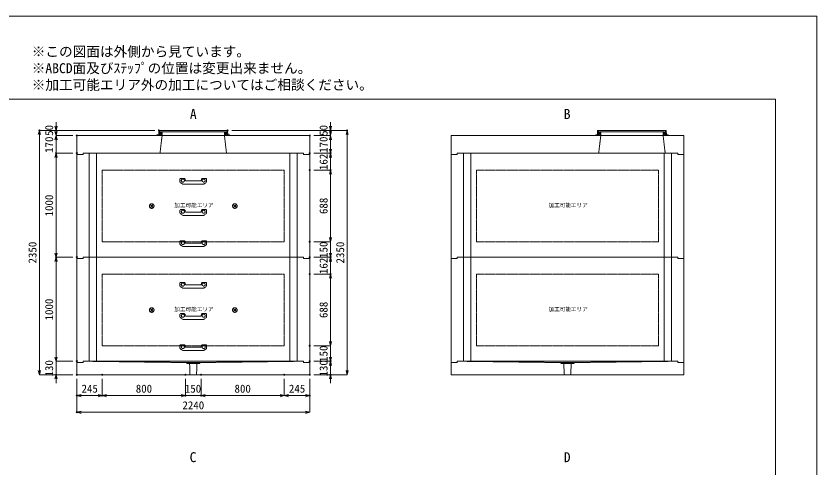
# Model space of a CAD drawing. Units: millimetres, scale not verified. Extents: x -5940 to 5940, y -4200 to 4200.
# Drawn here: x -1765 to 5940, y -146 to 4200 of the extents above; entities that cross this region are included whole.
import ezdxf
from ezdxf.enums import TextEntityAlignment as Align

# ---------------------------------------------------------------- set-up
doc = ezdxf.new("R2010")
doc.units = ezdxf.units.MM
doc.header["$LTSCALE"] = 20
doc.header["$PDMODE"] = 32
doc.header["$PDSIZE"] = 10
doc.linetypes.add('LONG_DASHED1', pattern=[7, 6, -1])
doc.linetypes.add('LONG_DOUBLE_CHAIN', pattern=[21.8, 18, -1, 0.6, -0.6, 0.6, -1])
for name, color, linetype, lineweight in [('0-0_D-TTL', 7, 'Continuous', 9), ('0-1_Defpoints', 7, 'Continuous', 9), ('0-3_D-TTL-TXT', 7, 'Continuous', 9), ('0-4_D-STR-TXT', 7, 'Continuous', 9), ('0-5_D-STR-DIM', 3, 'Continuous', 9), ('0-6_0', 7, 'Continuous', 9), ('0-7_D-STR', 7, 'Continuous', 9), ('0-9_D-STR-STR3', 2, 'LONG_DASHED1', 9), ('0-A_D-STR-STR4', 134, 'Continuous', 9), ('0-B_D-STR-STR5', 1, 'LONG_DOUBLE_CHAIN', 9)]:
    doc.layers.add(name, color=color, linetype=linetype, lineweight=lineweight)
doc.styles.add('ＭＳ ゴシック', font='')
doc.styles.get('ＭＳ ゴシック').set_extended_font_data('MS Gothic')

# ---------------------------------------------------------------- blocks, each defined once
blk = doc.blocks.new('A$C4DE05FD1')
at = {"layer": '0-0_D-TTL', "color": 134}
for p, q in [((4000, 76000), (114800, 76000)), ((114800, 76000), (114800, 4000))]:
    blk.add_line(p, q, dxfattribs=at)
at = {"layer": '0-1_Defpoints', "color": 134}
for p, q in [((0, 84000), (118800, 84000)), ((118800, 84000), (118800, 0))]:
    blk.add_line(p, q, dxfattribs=at)
at = {"layer": '0-3_D-TTL-TXT', "style": 'ＭＳ ゴシック'}
for s, p in [('※この図面は外側から見ています。', (43260.9, 79815.7)), ('※ABCD面及びｽﾃｯﾌﾟの位置は変更出来ません。', (43260.9, 78215.7)), ('※加工可能エリア外の加工についてはご相談ください。', (43260.9, 76615.7))]:
    blk.add_text(s, height=962.2, dxfattribs=at).set_placement(p, align=Align.BOTTOM_LEFT)
blk = doc.blocks.new('_Open30')
at = {"layer": '0-6_0'}
blk.add_line((0, 0), (-20, 0), dxfattribs=at)
blk.add_lwpolyline([(-20, 5.36), (0, 0), (-20, -5.36)], dxfattribs=at)
blk = doc.blocks.new('A$C31CA379A')
at = {"layer": '0-4_D-STR-TXT', "style": 'ＭＳ ゴシック'}
for s, p in [('A', (-325.9, -2190.5)), ('B', (35638.6, -2190.5)), ('C', (-351.4, -35190.5)), ('D', (35638.6, -35190.5))]:
    blk.add_text(s, height=962.2, dxfattribs=at).set_placement(p, align=Align.BOTTOM_LEFT)
blk = doc.blocks.new('A$C17EB7B83')
at = {"layer": '0-7_D-STR'}
for p, q in [((-22400, 3400), (22400, 3400)), ((-22400, 3400), (-22400, -240)), ((22400, 3400), (22400, -240)), ((-21200, 0), (21200, 0))]:
    blk.add_line(p, q, dxfattribs=at)
at = {"layer": '0-7_D-STR', "linetype": 'LONG_DASHED1'}
for p, q in [((-6000, 3400), (-6400, 0)), ((6000, 3400), (6400, 0))]:
    blk.add_line(p, q, dxfattribs=at)
at = {"layer": '0-7_D-STR'}
for points in [[(-22400, -240), (-21200, -240), (-21200, 0)], [(22400, -240), (21200, -240), (21200, 0)]]:
    blk.add_lwpolyline(points, dxfattribs=at)
blk = doc.blocks.new('A$C576B1677')
at = {"layer": '0-7_D-STR'}
for p, q in [((-22400, 3400), (22400, 3400)), ((-22400, 3400), (-22400, -240)), ((22400, 3400), (22400, -240)), ((-21200, 0), (21200, 0))]:
    blk.add_line(p, q, dxfattribs=at)
at = {"layer": '0-7_D-STR', "linetype": 'LONG_DASHED1'}
for p, q in [((6400, 3400), (6000, 0)), ((18400, 3400), (18800, 0))]:
    blk.add_line(p, q, dxfattribs=at)
at = {"layer": '0-7_D-STR'}
for points in [[(-22400, -240), (-21200, -240), (-21200, 0)], [(22400, -240), (21200, -240), (21200, 0)]]:
    blk.add_lwpolyline(points, dxfattribs=at)
blk = doc.blocks.new('A$C539D7795')
at = {"layer": '0-7_D-STR'}
for p, q in [((-21200, -240), (-21200, 0)), ((21200, 0), (-21200, 0)), ((-22400, -240), (-21200, -240)), ((22400, -240), (22400, -2600))]:
    blk.add_line(p, q, dxfattribs=at)
at = {"layer": '0-7_D-STR', "linetype": 'LONG_DASHED1'}
for p, q in [((-1400, -240), (-20000, 0)), ((1400, -240), (20000, 0)), ((-1200, -420), (-1400, -240)), ((1400, -240), (-1400, -240)), ((1200, -420), (-1200, -420)), ((-635.4, -2600), (-705, -420)), ((635.4, -2600), (705, -420)), ((1200, -420), (1400, -240))]:
    blk.add_line(p, q, dxfattribs=at)
at = {"layer": '0-7_D-STR'}
for points in [[(22400, -240), (21200, -240), (21200, 0)], [(-22400, -240), (-22400, -2600), (22400, -2600)]]:
    blk.add_lwpolyline(points, dxfattribs=at)
blk = doc.blocks.new('A$C284D0AE2')
at = {"layer": '0-A_D-STR-STR4'}
for p, q in [((-6980, 160), (-7000, 0)), ((-7000, 0), (7000, 0)), ((-6695.5, 160), (-6980, 160)), ((-6600, 1000), (-6655.6, 197.2)), ((-6500, 1000), (-6600, 1000)), ((-6442.7, 197.2), (-6500, 1000)), ((-6450, 1000), (-6450, 740)), ((-6450, 740), (-6438.3, 740)), ((-6418.4, 721.8), (-6390, 400)), ((-6235.7, 160), (-6402.8, 160)), ((-6390, 400), (-6290, 400)), ((-6290, 400), (-6230, 740)), ((-6230, 740), (6230, 740)), ((-6180, 740), (-6212.4, 401.3)), ((-6212.4, 401.3), (-6172.2, 401.3)), ((-6140, 680), (-6195.9, 195.4)), ((-6000, 740), (-6180, 740)), ((-6040, 680), (-6140, 680)), ((-6000, 0), (-6040, 680)), ((-6023.6, 401.3), (-5983.5, 401.3)), ((-5983.5, 401.3), (-6000, 740)), ((6000, 740), (6180, 740)), ((6212.4, 401.3), (6172.2, 401.3)), ((6180, 740), (6212.4, 401.3)), ((6235.7, 160), (6402.8, 160)), ((6695.5, 160), (6980, 160)), ((6980, 160), (7000, 0))]:
    blk.add_line(p, q, dxfattribs=at)
for points in [[(-6450, 1000), (6450, 1000), (6450, 740), (6438.3, 740)], [(6023.6, 401.3), (5983.5, 401.3), (6000, 740)], [(6000, 0), (6040, 680), (6140, 680), (6195.9, 195.4)], [(6418.4, 721.8), (6390, 400), (6290, 400), (6230, 740)], [(6442.7, 197.2), (6500, 1000), (6600, 1000), (6655.6, 197.2)]]:
    blk.add_lwpolyline(points, dxfattribs=at)
for centre, radius, start, end in [((-6695.5, 200), 40, 270, 356.0372), ((-6402.8, 200), 40, 184.08562, 270), ((-6438.3, 720), 20, 5.04245, 90), ((-6235.7, 200), 40, 270, 353.41806), ((6235.7, 200), 40, 186.58194, 270), ((6402.8, 200), 40, 270, 355.91438), ((6438.3, 720), 20, 90, 174.95755), ((6695.5, 200), 40, 183.9628, 270)]:
    blk.add_arc(centre, radius, start, end, dxfattribs=at)
blk = doc.blocks.new('A$C27844A11')
at = {"layer": '0-9_D-STR-STR3'}
for p, q in [((-2560, 1000), (-2560, 453.5)), ((-2515.5, 370.3), (-2060.4, 33.6)), ((-2460, 1100), (-1758.4, 1100)), ((1949.4, 0), (-1949.4, 0)), ((-1559.2, 917.4), (-1542, 721.3)), ((1442.4, 630), (-1442.4, 630)), ((1559.2, 917.4), (1542, 721.3)), ((2460, 1100), (1758.4, 1100)), ((2515.5, 370.3), (2060.4, 33.6)), ((2560, 1000), (2560, 453.5))]:
    blk.add_line(p, q, dxfattribs=at)
for centre in [(-2000, 700), (2000, 700)]:
    blk.add_circle(centre, 300, dxfattribs=at)
for centre, radius, start, end in [((-2460, 1000), 100, 90, 180), ((-2460, 453.5), 100, 180, 236.30993), ((-1949.4, 200), 200, 236.30993, 270), ((-1758.4, 900), 200, 5, 90), ((-1442.4, 730), 100, 185, 270), ((1442.4, 730), 100, 270, 355), ((1758.4, 900), 200, 90, 175), ((1949.4, 200), 200, 270, 303.69007), ((2460, 1000), 100, 0, 90), ((2460, 453.5), 100, 303.69007, 0)]:
    blk.add_arc(centre, radius, start, end, dxfattribs=at)
blk = doc.blocks.new('A$C6562612B')
at = {"layer": '0-7_D-STR'}
for p, q in [((-21200, 0), (21200, 0)), ((-22400, -240), (-22400, -20240)), ((22400, -240), (22400, -20240)), ((-21200, -20000), (21200, -20000))]:
    blk.add_line(p, q, dxfattribs=at)
at = {"layer": '0-7_D-STR', "linetype": 'LONG_DASHED1'}
for p, q in [((-20000, -20000), (-20000, 0)), ((-18600, -20000), (-18600, 0)), ((18600, -20000), (18600, 0)), ((20000, -20000), (20000, 0))]:
    blk.add_line(p, q, dxfattribs=at)
at = {"layer": '0-7_D-STR'}
for points in [[(-22400, -240), (-21200, -240), (-21200, 0)], [(22400, -240), (21200, -240), (21200, 0)], [(-22400, -20240), (-21200, -20240), (-21200, -20000)], [(22400, -20240), (21200, -20240), (21200, -20000)]]:
    blk.add_lwpolyline(points, dxfattribs=at)
at = {"layer": '0-B_D-STR-STR5'}
for p, q in [((17500, -3240), (17500, -17000)), ((17500, -17000), (-17500, -17000))]:
    blk.add_line(p, q, dxfattribs=at)
blk.add_lwpolyline([(17500, -3240), (-17500, -3240), (-17500, -17000)], dxfattribs=at)
blk = doc.blocks.new('A$C1C640AAB')
at = {"layer": '0-B_D-STR-STR5'}
for p, q in [((-318.2, -318.2), (318.2, 318.2)), ((-318.2, 318.2), (318.2, -318.2))]:
    blk.add_line(p, q, dxfattribs=at)
blk.add_circle((0, 0), 450, dxfattribs=at)
blk = doc.blocks.new('A$C1c7da62f')
at = {"layer": '0-7_D-STR'}
blk.add_blockref('A$C6562612B', (0, 0), dxfattribs=at)
at = {"layer": '0-B_D-STR-STR5'}
for p in [(-8000, -10140), (8000, -10140)]:
    blk.add_blockref('A$C1C640AAB', p, dxfattribs=at)

msp = doc.modelspace()

# ---------------------------------------------------------------- linework, layer by layer
at = {"layer": '0-1_Defpoints'}
for p in [(-1540, 3100), (-1380, 3100), (-390, 3100), (270, 3100), (1260, 3100), (1420, 3100), (-1180, 3050), (1060, 3050), (-1380, 2880), (-1380, 2880), (-1180, 2880), (-1180, 2880), (1060, 2880), (1260, 2880), (1060, 2718), (1260, 2718), (1060, 2030), (-1380, 1880), (-1180, 1880), (1060, 1880), (1260, 1880), (1060, 1718), (1260, 1718), (1060, 1030), (-1180, 880), (1060, 880), (1260, 880), (-1380, 750), (-1180, 750), (-1180, 750), (-935, 750), (-935, 750), (-135, 750), (15, 750), (815, 750), (1060, 750), (1060, 750), (1260, 750), (-1180, 550), (-935, 550), (-135, 550), (15, 550), (1060, 550), (-1180, 390)]:
    msp.add_point(p, dxfattribs=at)
at = {"layer": '0-5_D-STR-DIM'}
for p, q in [((-1380, 3140), (-1380, 3180)), ((1260, 3140), (1260, 3180)), ((-430, 3100), (-1540, 3100)), ((-1380, 3090), (-1380, 3130)), ((-430, 3100), (-1380, 3100)), ((-1380, 3050), (-1380, 3100)), ((310, 3100), (1260, 3100)), ((310, 3100), (1420, 3100)), ((1260, 3090), (1260, 3130)), ((1260, 3050), (1260, 3100)), ((-1540, 790), (-1540, 3060)), ((-1220, 3050), (-1380, 3050)), ((-1380, 3050), (-1380, 2880)), ((-1220, 3050), (-1380, 3050)), ((-1380, 3010), (-1380, 2970)), ((1100, 3050), (1260, 3050)), ((1100, 3050), (1260, 3050)), ((1260, 3050), (1260, 2880)), ((1260, 3010), (1260, 2970)), ((1420, 790), (1420, 3060)), ((1260, 2920), (1260, 2960)), ((-1220, 2880), (-1380, 2880)), ((-1220, 2880), (-1380, 2880)), ((1100, 2880), (1260, 2880)), ((1100, 2880), (1260, 2880)), ((1260, 2718), (1260, 2880)), ((-1380, 2840), (-1380, 2800)), ((-1380, 1920), (-1380, 2840)), ((1260, 2840), (1260, 2800)), ((1100, 2718), (1260, 2718)), ((1100, 2718), (1260, 2718)), ((1260, 2678), (1260, 2638)), ((1260, 2070), (1260, 2678)), ((1260, 2070), (1260, 2110)), ((1100, 2030), (1260, 2030)), ((1100, 2030), (1260, 2030)), ((1260, 2030), (1260, 1880)), ((1260, 1920), (1260, 1960)), ((-1220, 1880), (-1380, 1880)), ((-1220, 1880), (-1380, 1880)), ((1100, 1880), (1260, 1880)), ((1100, 1880), (1260, 1880)), ((1260, 1718), (1260, 1880)), ((-1380, 920), (-1380, 1840)), ((1260, 1840), (1260, 1800)), ((1100, 1718), (1260, 1718)), ((1100, 1718), (1260, 1718)), ((1260, 1070), (1260, 1678)), ((1260, 1678), (1260, 1638)), ((1260, 1070), (1260, 1110)), ((1100, 1030), (1260, 1030)), ((1100, 1030), (1260, 1030)), ((1260, 1030), (1260, 880)), ((-1380, 920), (-1380, 960)), ((1260, 920), (1260, 960)), ((-1220, 880), (-1380, 880)), ((-1220, 880), (-1380, 880)), ((-1380, 880), (-1380, 750)), ((1100, 880), (1260, 880)), ((1100, 880), (1260, 880)), ((1260, 880), (1260, 750)), ((1260, 840), (1260, 800)), ((-1220, 750), (-1540, 750)), ((-1220, 750), (-1380, 750)), ((-1380, 710), (-1380, 670)), ((-1180, 710), (-1180, 390)), ((-1180, 710), (-1180, 550)), ((-935, 710), (-935, 550)), ((-935, 710), (-935, 550)), ((-135, 710), (-135, 550)), ((-135, 710), (-135, 550)), ((15, 710), (15, 550)), ((15, 710), (15, 550)), ((815, 710), (815, 550)), ((815, 710), (815, 550)), ((1060, 710), (1060, 550)), ((1060, 710), (1060, 390)), ((1100, 750), (1260, 750)), ((1100, 750), (1420, 750)), ((1260, 710), (1260, 670)), ((-975, 550), (-1140, 550)), ((-175, 550), (-895, 550)), ((-175, 550), (-215, 550)), ((15, 550), (-135, 550)), ((775, 550), (55, 550)), ((55, 550), (95, 550)), ((855, 550), (1020, 550)), ((1020, 390), (-1140, 390))]:
    msp.add_line(p, q, dxfattribs=at)

# ---------------------------------------------------------------- block references
at = {"layer": '0-0_D-TTL', "xscale": 0.1, "yscale": 0.1}
msp.add_blockref('A$C4DE05FD1', (-5940, -4200), dxfattribs=at)
at = {"layer": '0-4_D-STR-TXT', "xscale": 0.1, "yscale": 0.1}
msp.add_blockref('A$C31CA379A', (-60, 3400), dxfattribs=at)
at = {"layer": '0-5_D-STR-DIM', "xscale": 2, "yscale": 2}
for p, rotation in [((-1540, 3100), 90), ((-1380, 3100), 270), ((-1380, 3050), 270), ((1260, 3100), 270), ((1260, 3050), 270), ((1420, 3100), 90), ((-1380, 3050), 90), ((1260, 3050), 90), ((-1380, 2880), 90), ((-1380, 2880), 90), ((1260, 2880), 270), ((1260, 2880), 90), ((1260, 2718), 90), ((1260, 2718), 90), ((1260, 2030), 270), ((1260, 2030), 270), ((-1380, 1880), 270), ((-1380, 1880), 90), ((1260, 1880), 270), ((1260, 1880), 90), ((1260, 1718), 90), ((1260, 1718), 90), ((1260, 1030), 270), ((1260, 1030), 270), ((-1380, 880), 270), ((-1380, 880), 270), ((1260, 880), 270), ((1260, 880), 90), ((-1540, 750), 270), ((1420, 750), 270), ((-1380, 750), 90), ((1260, 750), 90), ((-1180, 550), 180), ((-935, 550), 180), ((15, 550), 180), ((15, 550), 180), ((815, 550), 180), ((-1180, 390), 180)]:
    msp.add_blockref('_Open30', p, dxfattribs=dict(at, rotation=rotation))
at = {"layer": '0-5_D-STR-DIM'}
for name, p, xscale, yscale in [('A$C539D7795', (-60, 880), 0.05, 0.05), ('A$C539D7795', (3540, 880), 0.05, 0.05), ('_Open30', (-935, 550), 2, 2), ('_Open30', (-135, 550), 2, 2), ('_Open30', (-135, 550), 2, 2), ('_Open30', (815, 550), 2, 2), ('_Open30', (1060, 550), 2, 2), ('_Open30', (1060, 390), 2, 2)]:
    msp.add_blockref(name, p, dxfattribs=dict(at, xscale=xscale, yscale=yscale))
at = {"layer": '0-7_D-STR', "xscale": 0.05, "yscale": 0.05}
for name, p in [('A$C17EB7B83', (-60, 2880)), ('A$C576B1677', (3540, 2880)), ('A$C1c7da62f', (-60, 2880)), ('A$C6562612B', (3540, 2880)), ('A$C1c7da62f', (-60, 1880)), ('A$C6562612B', (3540, 1880))]:
    msp.add_blockref(name, p, dxfattribs=at)
at = {"layer": '0-9_D-STR-STR3', "xscale": 0.05, "yscale": 0.05}
for p in [(-60, 2583), (-60, 2283), (-60, 1983), (-60, 1583), (-60, 1283), (-60, 983)]:
    msp.add_blockref('A$C27844A11', p, dxfattribs=at)
at = {"layer": '0-A_D-STR-STR4', "xscale": 0.05, "yscale": 0.05}
for p in [(-60, 3050), (4160, 3050)]:
    msp.add_blockref('A$C284D0AE2', p, dxfattribs=at)

# ---------------------------------------------------------------- texts
at = {"layer": '0-5_D-STR-DIM', "style": 'ＭＳ ゴシック'}
for s, p in [('50', (-1385.2, 3047.8)), ('50', (1254.8, 3047.8)), ('170', (-1385.2, 2883.96)), ('170', (1254.8, 2883.96)), ('162', (1254.8, 2718.8)), ('1000', (-1385.2, 2272.96)), ('688', (1254.8, 2295.8)), ('2350', (-1545.2, 1820.6)), ('150', (1254.8, 1873.96)), ('2350', (1414.8, 1820.6)), ('162', (1254.8, 1718.8)), ('1000', (-1385.2, 1272.96)), ('688', (1254.8, 1295.8)), ('150', (1254.8, 873.96)), ('130', (-1385.2, 733.96)), ('130', (1254.8, 733.96))]:
    msp.add_text(s, height=76.98, rotation=90, dxfattribs=at).set_placement(p, align=Align.BOTTOM_LEFT)
for s, p in [('245', (-1134.86, 555.2)), ('800', (-613.2, 555.2)), ('150', (-141.04, 555.2)), ('800', (336.8, 555.2)), ('245', (860.14, 555.2)), ('2240', (-164.4, 395.2))]:
    msp.add_text(s, height=76.98, dxfattribs=at).set_placement(p, align=Align.BOTTOM_LEFT)
at = {"layer": '0-B_D-STR-STR5', "style": 'ＭＳ ゴシック'}
for p in [(-241.7, 2349.98), (3358.3, 2349.98), (-241.7, 1349.98), (3358.3, 1349.98)]:
    msp.add_text('加工可能エリア', height=38.42, dxfattribs=at).set_placement(p, align=Align.BOTTOM_LEFT)

doc.saveas('drawing.dxf')
